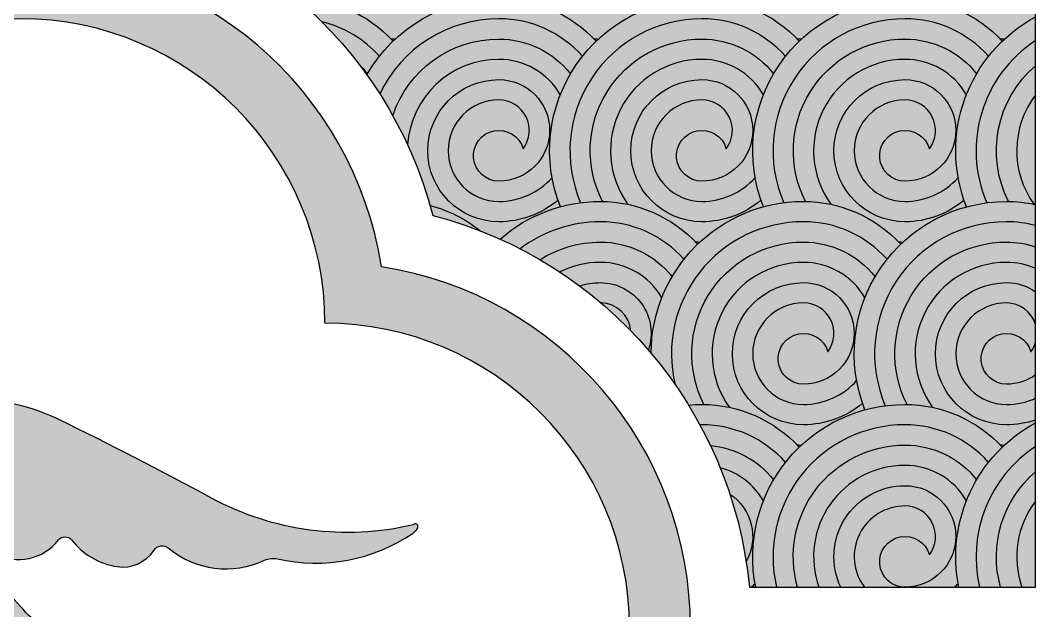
# Model space of a CAD drawing. Extents: x 46226 to 52544, y 29429 to 32275.
# Drawn here: x 46727 to 47227, y 31267 to 31558 of the extents above; entities that cross this region are included whole.
import ezdxf

# ---------------------------------------------------------------- set-up
doc = ezdxf.new("R2010")
doc.units = 0
doc.header["$LTSCALE"] = 1000
doc.header["$MEASUREMENT"] = 0

# ---------------------------------------------------------------- blocks, each defined once
blk = doc.blocks.new('dmgyxywl')
h = blk.add_hatch(color=42)
h.dxf.hatch_style = 1
edge = h.paths.add_edge_path()
edge.add_arc((500.000000020751, -290.0000000294167), 210.0000000000017, 35.64849285964051, 37.28611199447985)
edge.add_arc((635.6627537302338, -195.0000000000109), 45.00000000000598, 38.34726389134528, 45.71986724097951, ccw=False)
edge.add_arc((735.6627537302629, -205.0000000000146), 75.00000000002514, 149.6295375079852, 150.0967249232945)
edge = h.paths.add_edge_path()
edge.add_arc((500.0000000049113, -290.0000000054824), 210.0000000000017, 44.99506511750442, 49.63200249693401)
edge.add_arc((635.6627537302265, -195.0000000000073), 65.00000000000321, 42.53726890509529, 89.6887683022565, ccw=False)
edge.add_arc((735.6627537302193, -205.0000000000437), 75.00000000001478, 134.0065524864345, 141.6907281251619)
edge.add_arc((635.6627537302265, -195.0000000000073), 55.00000000000279, 41.56798078502358, 76.4968240853495)
h = blk.add_hatch(color=42)
h.dxf.hatch_style = 1
h.paths.add_polyline_path([(735.6627537302338, -170.0000000000036, 1), (735.6627537302265, -240.0000000000036, 0.1773689056997282), (764.7272715136933, -229.3548221653837, -0.03835781439934827), (761.8394341135936, -218.2331961664277, -0.2144235957345806), (735.6627537302411, -230.0000000000036, -1), (735.6627537302265, -180.0000000000036, -0.6180339887500126), (747.6627537302338, -204.0000000000073, 2.000000000000271), (735.6627537302265, -220.0000000000036, 1)])
edge = h.paths.add_edge_path()
edge.add_arc((500.0000000049404, -290.0000000110595), 210.0000000000017, 24.7228452874055, 29.13300855860568)
edge.add_arc((735.6627537302193, -204.9999999999927), 54.99999999998902, 89.99999999991661, 161.7367104724623, ccw=False)
edge.add_arc((735.6627537302338, -195.0000000000109), 45.00000000000598, 38.34726389134528, 89.99999999991661, ccw=False)
edge.add_arc((835.6627537302629, -205.0000000000146), 75.00000000002514, 149.6295375079852, 158.4161933700318)
edge.add_arc((735.6627537302338, -195.0000000000073), 35.00000000000311, 30.16957349167917, 89.99999999998808)
edge.add_arc((735.6627537302338, -205.0000000000036), 44.99999999999861, 89.99999999999073, 176.3967128065285)
edge = h.paths.add_edge_path()
edge.add_arc((499.9999999978681, -289.9999999971042), 210.0000000000017, 32.55491836429134, 35.64849284790681)
edge.add_arc((735.6627537302411, -205.0000000000109), 75.00000000000769, 90.00000000011107, 150.0967249242016, ccw=False)
edge.add_arc((735.6627537302265, -195.0000000000073), 65.00000000000321, 42.53726890509529, 90.00000000011539, ccw=False)
edge.add_arc((835.6627537302193, -205.0000000000437), 75.00000000001478, 134.0065524864345, 141.6907281251619)
edge.add_arc((735.6627537302265, -195.0000000000073), 55.00000000000279, 41.56798078502355, 90.00000000001515)
edge.add_arc((735.6627537302265, -205.0000000000036), 65.00000000000031, 90.00000000001283, 154.4810446940564)
h = blk.add_hatch(color=42)
h.dxf.hatch_style = 1
h.paths.add_polyline_path([(835.6627537300956, -130.0000000000036, 0.5296103715122856), (765.941394180234, -232.6393202250074, -0.03400186756233257), (775.9309005918622, -230.6340734308214, -0.5385948708638986), (835.662753730212, -140.0000000000036, -0.2145275598044311), (876.8120488795903, -158.5070485064498, -0.03354111080086578), (883.5572063761792, -151.055473540564, 0.2101075844913805)])
h.paths.add_polyline_path([(835.6627537302993, -150.0000000000036, 0.5602845657230627), (786.6769980177487, -230.0079134930675, -0.04876835376769231), (799.2459174151008, -231.4350909360401, -0.6126568142648919), (835.6627537302411, -160.0000000000036, -0.2671563228269033), (865.921716911238, -177.4103681900197, -0.03835781439933054), (870.9546715903416, -167.080821398984, 0.2292727617895306)], flags=17)
h.paths.add_polyline_path([(835.6627537302338, -170.0000000000036, 1), (835.6627537302265, -240.0000000000036, 0.1773689056997282), (864.7272715136933, -229.3548221653837, -0.03835781439934827), (861.8394341135936, -218.2331961664277, -0.2144235957345806), (835.6627537302411, -230.0000000000036, -1), (835.6627537302265, -180.0000000000036, -0.6180339887500126), (847.6627537302338, -204.0000000000073, 2.000000000000271), (835.6627537302265, -220.0000000000036, 1)])
h = blk.add_hatch(color=42)
h.dxf.hatch_style = 1
h.paths.add_polyline_path([(935.6627537300956, -130.0000000000036, 0.5296103715122856), (865.941394180234, -232.6393202250074, -0.03400186756233257), (875.9309005918622, -230.6340734308214, -0.5385948708638986), (935.662753730212, -140.0000000000036, -0.2145275598044311), (976.8120488795903, -158.5070485064498, -0.03354111080086578), (983.5572063761792, -151.055473540564, 0.2101075844913805)])
h.paths.add_polyline_path([(935.6627537302993, -150.0000000000036, 0.5602845657230627), (886.6769980177487, -230.0079134930675, -0.04876835376769231), (899.2459174151008, -231.4350909360401, -0.6126568142648919), (935.6627537302411, -160.0000000000036, -0.2671563228269033), (965.921716911238, -177.4103681900197, -0.03835781439933054), (970.9546715903416, -167.080821398984, 0.2292727617895306)], flags=17)
h.paths.add_polyline_path([(935.6627537302338, -170.0000000000036, 1), (935.6627537302265, -240.0000000000036, 0.1773689056997282), (964.7272715136933, -229.3548221653837, -0.03835781439934827), (961.8394341135936, -218.2331961664277, -0.2144235957345806), (935.6627537302411, -230.0000000000036, -1), (935.6627537302265, -180.0000000000036, -0.6180339887500126), (947.6627537302338, -204.0000000000073, 2.000000000000271), (935.6627537302265, -220.0000000000036, 1)])
h = blk.add_hatch(color=42)
h.dxf.hatch_style = 1
edge = h.paths.add_edge_path()
edge.add_line((1000, -150.6569415989798), (1000, -139.0214580611537))
edge.add_arc((1035.662753730241, -205.0000000000109), 75.00000000000769, 118.3921303085559, 201.6246339271363)
edge.add_arc((985.6627537302338, -305.0000000000109), 75.00000000000679, 97.45561070894001, 105.2452637187024, ccw=False)
edge.add_arc((1035.662753730227, -205.0000000000036), 65.00000000000031, 123.27497763865821, 203.2267108443493, ccw=False)
edge = h.paths.add_edge_path()
edge.add_line((1000, -177.5560936385446), (1000, -163.1291509952607))
edge.add_arc((1035.662753730219, -204.9999999999927), 54.99999999998902, 130.4221084661318, 207.0449473588073)
edge.add_arc((985.6627537302338, -295.0000000000109), 65.00000000000489, 77.9378990770116, 89.10593422333181, ccw=False)
edge.add_arc((1035.662753730234, -205.0000000000036), 44.99999999999861, 142.4202877184923, 215.9760102486712, ccw=False)
h = blk.add_hatch(color=42)
h.dxf.hatch_style = 1
edge = h.paths.add_edge_path()
edge.add_arc((649.9999999872889, -439.9999999849242), 210.0000000000057, 40.66413907008983, 44.18027367954081)
edge.add_arc((785.6627537302265, -295.0000000000036), 15.00000000000036, 5.174460155137466, 89.99999999999999)
edge.add_arc((785.6627534336221, -305.0000000000036), 24.99999999999769, 89.18656670844422, 89.99999932023269, ccw=False)
edge.add_arc((649.9999999998254, -439.9999999995634), 209.9999999999344, 49.63134516735062, 53.33873694986817)
edge.add_arc((785.6627537302338, -304.9999999999818), 34.9999999999781, 90.00000000001188, 107.0724696613957, ccw=False)
edge.add_arc((785.6627537302265, -295.0000000000036), 25, -19.048012445364577, 90, ccw=False)
edge = h.paths.add_edge_path()
edge.add_arc((649.9999999890861, -439.999999992644), 210.0000000000057, 56.58941255721523, 59.69248366109854)
edge.add_arc((785.6627537302193, -304.9999999999927), 54.99999999998902, 89.99999999991661, 122.66899555374721, ccw=False)
edge.add_arc((785.6627537302338, -295.0000000000109), 45.00000000000598, 38.34726389134528, 89.99999999991661, ccw=False)
edge.add_arc((885.6627537302629, -305.0000000000146), 75.00000000002514, 149.6295375079852, 158.4161933700318)
edge.add_arc((785.6627537302338, -295.0000000000073), 35.00000000000311, 30.16957349167917, 89.99999999998808)
edge.add_arc((785.6627537302338, -305.0000000000036), 44.99999999999861, 89.99999999999076, 116.4296004477994)
edge = h.paths.add_edge_path()
edge.add_arc((650.000000016109, -440.0000000081818), 210.0000000000057, 62.73094604321633, 65.73922371921971)
edge.add_arc((785.6627537302411, -305.0000000000109), 75.00000000000769, 90.00000000011107, 131.1736827482431, ccw=False)
edge.add_arc((785.6627537302265, -295.0000000000073), 65.00000000000321, 42.53726890509529, 90.00000000011539, ccw=False)
edge.add_arc((885.6627537302193, -305.0000000000437), 75.00000000001478, 134.0065524864345, 141.6907281251619)
edge.add_arc((785.6627537302265, -295.0000000000073), 55.00000000000279, 41.56798078502355, 90.00000000001515)
edge.add_arc((785.6627537302265, -305.0000000000036), 65.00000000000031, 90.00000000001283, 127.3641927148318)
h = blk.add_hatch(color=42)
h.dxf.hatch_style = 1
h.paths.add_polyline_path([(885.6627537302993, -250.0000000000036, 0.5602845657230627), (836.6769980177487, -330.0079134930675, -0.04876835376769231), (849.2459174151008, -331.4350909360401, -0.6126568142648919), (885.6627537302411, -260.0000000000036, -0.2671563228269033), (915.921716911238, -277.4103681900197, -0.03835781439933054), (920.9546715903416, -267.080821398984, 0.2292727617895306)], flags=17)
h.paths.add_polyline_path([(885.6627537302338, -270.0000000000036, 1), (885.6627537302265, -340.0000000000036, 0.1773689056997282), (914.7272715136933, -329.3548221653837, -0.03835781439934827), (911.8394341135936, -318.2331961664277, -0.2144235957345806), (885.6627537302411, -330.0000000000036, -1), (885.6627537302265, -280.0000000000036, -0.6180339887500126), (897.6627537302338, -304.0000000000073, 2.000000000000271), (885.6627537302265, -320.0000000000036, 1)])
edge = h.paths.add_edge_path()
edge.add_arc((649.999999998814, -439.9999999979591), 210.0000000000057, 34.79148135230658, 40.08745424656429)
edge.add_arc((885.6627537302411, -305.0000000000109), 75.00000000000769, 90.00000000011107, 179.8236922476601, ccw=False)
edge.add_arc((885.6627537302265, -295.0000000000073), 65.00000000000321, 42.53726890509529, 90.00000000011539, ccw=False)
edge.add_arc((985.6627537302193, -305.0000000000437), 75.00000000001478, 134.0065524864345, 141.6907281251619)
edge.add_arc((885.6627537302265, -295.0000000000073), 55.00000000000279, 41.56798078502355, 90.00000000001515)
edge.add_arc((885.6627537302265, -305.0000000000036), 65.00000000000031, 90.00000000001283, 193.5016696068475)
h = blk.add_hatch(color=42)
h.dxf.hatch_style = 1
edge = h.paths.add_edge_path()
edge.add_line((1000, -241.9015690495544), (1000, -231.6009198063621))
edge.add_arc((985.6627537302265, -295.0000000000073), 65.00000000000321, 77.25730859235617, 90.00000000011543)
edge.add_arc((985.6627537302411, -305.0000000000109), 75.00000000000769, 90.00000000011117, 201.6246339271363)
edge.add_arc((935.6627537302338, -405.0000000000109), 75.00000000000679, 97.45561070894001, 105.2452637187024, ccw=False)
edge.add_arc((985.6627537302265, -305.0000000000036), 65.00000000000031, 90.00000000001279, 203.2267108443493, ccw=False)
edge.add_arc((985.6627537302265, -295.0000000000073), 55.00000000000279, 74.88975112758868, 90.00000000001518, ccw=False)
edge = h.paths.add_edge_path()
edge.add_line((1000, -263.0712767339537), (1000, -252.3450662947471))
edge.add_arc((985.6627537302338, -295.0000000000109), 45.00000000000598, 71.4213892684588, 89.99999999991662)
edge.add_arc((985.6627537302193, -304.9999999999927), 54.99999999998902, 89.99999999991662, 207.0449473588073)
edge.add_arc((935.6627537302338, -395.0000000000109), 65.00000000000489, 77.9378990770116, 89.10593422333181, ccw=False)
edge.add_arc((985.6627537302338, -305.0000000000036), 44.99999999999861, 89.99999999999068, 215.9760102486712, ccw=False)
edge.add_arc((985.6627537302338, -295.0000000000073), 35.00000000000311, 65.81805369536829, 89.99999999998812, ccw=False)
edge = h.paths.add_edge_path()
edge.add_line((1000, -315.4803166332931), (1000, -299.4094636181762))
edge.add_arc((985.6627537302265, -295.0000000000036), 15.00000000000236, 323.1301023541615, 342.90456086186595, ccw=False)
edge.add_arc((985.6627537302265, -307.5), 12.50000000000193, 16.2602047082706, 270.0000000000001)
edge.add_arc((985.6627537302265, -295.0000000000036), 25, 270.0000000000084, 304.993943977042)
edge = h.paths.add_edge_path()
edge.add_line((1000, -337.6549337052638), (1000, -326.9287232660499))
edge.add_arc((985.6627537302338, -295), 35.00000000000316, 270, 294.18194630463404, ccw=False)
edge.add_arc((985.6627537302265, -305.0000000000036), 25.00000000000182, 89.99999999999159, 270.00000000000836, ccw=False)
edge.add_arc((985.6627537302265, -295.0000000000036), 15.00000000000276, 17.095439138107395, 90, ccw=False)
edge.add_line((1000, -290.5905363818383), (999.9999999999927, -274.5196833667069))
edge.add_arc((985.6627537302265, -294.9999999999927), 24.99999999999071, 55.00605602297528, 89.99999999998334)
edge.add_arc((985.6627537302265, -305.0000000000036), 34.99999999999818, 89.99999999999405, 270.000000000006)
edge.add_arc((985.6627537302411, -295.0000000000036), 44.99999999999771, 269.9999999999815, 288.5786107315339)
h = blk.add_hatch(color=42)
h.dxf.hatch_style = 1
edge = h.paths.add_edge_path()
edge.add_arc((499.9999999970387, -289.9999999886786), 210.0000000000017, 14.66358437982724, 16.01975366831816)
edge.add_arc((685.6627537302265, -295.0000000000073), 65.00000000000321, 51.07876337176128, 75.5841721925255, ccw=False)
edge.add_arc((649.9999999922584, -439.9999999968823), 210.0000000000057, 68.63663293123159, 75.33641561521308)
h = blk.add_hatch(color=42)
h.dxf.hatch_style = 1
edge = h.paths.add_edge_path()
edge.add_line((860.1576511580715, -420), (862.1780614467425, -420))
edge.add_arc((935.6627537302193, -405.0000000000437), 74.99999999997992, 190.1626203549432, 191.5369590327856, ccw=False)
edge.add_arc((835.6627537302411, -395.0000000000073), 34.99999999999623, 314.4153085971997, 318.40924023331496, ccw=False)
edge = h.paths.add_edge_path()
edge.add_arc((650.0000000003492, -440.0000000007858), 210.0000000000057, 8.962360191188226, 18.28629412738224)
edge.add_arc((835.6627537302265, -395.0000000000036), 25, -29.432714917391024, 56.68136924322641, ccw=False)
edge = h.paths.add_edge_path()
edge.add_arc((649.9999999909851, -439.999999977168), 210.0000000000057, 22.04732050643343, 25.31860554982611)
edge.add_arc((835.6627537302338, -395.0000000000109), 45.00000000000598, 38.34726389134528, 84.68880805646768, ccw=False)
edge.add_arc((935.6627537302629, -405.0000000000146), 75.00000000002514, 149.6295375079852, 158.4161933700318)
edge.add_arc((835.6627537302338, -395.0000000000073), 35.00000000000311, 30.16957349167917, 75.13189482841497)
edge = h.paths.add_edge_path()
edge.add_arc((649.9999999971915, -439.9999999944048), 210.0000000000057, 28.43451874316896, 31.49502238982581)
edge.add_arc((835.6627537302411, -405.0000000000109), 75.00000000000769, 90.00000000011107, 95.04762905863191, ccw=False)
edge.add_arc((835.6627537302265, -395.0000000000073), 65.00000000000321, 42.53726890509529, 90.00000000011539, ccw=False)
edge.add_arc((935.6627537302193, -405.0000000000437), 75.00000000001478, 134.0065524864345, 141.6907281251619)
edge.add_arc((835.6627537302265, -395.0000000000073), 55.00000000000279, 41.56798078502355, 90.00000000001515)
edge.add_arc((835.6627537302265, -405.0000000000036), 65.00000000000031, 90.00000000001283, 90.87865365410072)
h = blk.add_hatch(color=42)
h.dxf.hatch_style = 1
edge = h.paths.add_edge_path()
edge.add_line((960.1576511580715, -420), (962.1780614467352, -420))
edge.add_arc((1035.662753730219, -405.0000000000437), 74.99999999997992, 190.1626203549431, 191.5369590327845, ccw=False)
edge.add_arc((935.6627537302411, -395.0000000000073), 34.99999999999623, 314.4153085971997, 318.40924023331496, ccw=False)
edge = h.paths.add_edge_path()
edge.add_line((904.0399771285374, -420), (915.6627537302265, -420))
edge.add_arc((935.6627537302338, -405.0000000000036), 25, 90, 216.8698976458107, ccw=False)
edge.add_arc((935.6627537302265, -395.0000000000036), 15.00000000000236, -36.86989764583848, 90, ccw=False)
edge.add_arc((935.6627537302265, -407.5), 12.50000000000193, 16.2602047082706, 270.0000000000001)
edge.add_arc((935.6627537302265, -395.0000000000036), 25, 270.0000000000084, 449.9999999999916)
edge.add_arc((935.6627537302265, -405.0000000000036), 35, 89.99999999999405, 205.3769335251492)
edge = h.paths.add_edge_path()
edge.add_line((882.7477275089404, -420), (893.2363468590484, -420))
edge.add_arc((935.6627537302338, -405.0000000000036), 44.99999999999861, 89.99999999999068, 199.4712206344895, ccw=False)
edge.add_arc((935.6627537302338, -395.0000000000073), 35.00000000000311, 30.169573491679216, 89.99999999998812, ccw=False)
edge.add_arc((1035.662753730263, -405.0000000000146), 75.00000000002514, 149.6295375079852, 158.4161933700318, ccw=False)
edge.add_arc((935.6627537302338, -395.0000000000109), 45.00000000000598, 38.34726389134529, 89.99999999991662)
edge.add_arc((935.6627537302193, -404.9999999999927), 54.99999999998902, 89.99999999991662, 195.8266201318834)
edge = h.paths.add_edge_path()
edge.add_line((862.1780614467352, -420), (872.4172005268556, -420))
edge.add_arc((935.6627537302265, -405.0000000000036), 65.00000000000031, 90.00000000001279, 193.3423637970845, ccw=False)
edge.add_arc((935.6627537302265, -395.0000000000073), 55.00000000000279, 41.56798078502362, 90.00000000001518, ccw=False)
edge.add_arc((1035.662753730219, -405.0000000000437), 75.00000000001478, 134.0065524864345, 141.6907281251619, ccw=False)
edge.add_arc((935.6627537302265, -395.0000000000073), 65.00000000000321, 42.53726890509537, 90.00000000011543)
edge.add_arc((935.6627537302411, -405.0000000000109), 75.00000000000769, 90.00000000011117, 191.5369590328057)
h = blk.add_hatch(color=42)
h.dxf.hatch_style = 1
edge = h.paths.add_edge_path()
edge.add_line((982.7477275089404, -420), (993.2363468590338, -420))
edge.add_arc((1035.662753730234, -405.0000000000036), 44.99999999999745, 142.4202877184925, 199.4712206344835, ccw=False)
edge.add_line((1000, -377.5560936385446), (1000, -363.1291509952644))
edge.add_arc((1035.662753730219, -404.9999999999927), 54.99999999999083, 130.4221084661342, 195.8266201318834)
edge = h.paths.add_edge_path()
edge.add_line((962.1780614467352, -420), (972.4172005268701, -420))
edge.add_arc((1035.662753730227, -405.0000000000036), 64.99999999999834, 123.2749776386583, 193.3423637970874, ccw=False)
edge.add_line((1000, -350.6569415989798), (1000, -339.0214580611537))
edge.add_arc((1035.662753730241, -405.0000000000109), 75.00000000000874, 118.3921303085559, 191.5369590328057)
at = {"color": 42}
for points in [[(636.0158331557177, -130.0009589692381, -0.2086900342412115), (683.557206376172, -151.0554735405567)], [(670.6476347150892, -167.6097031377649, -0.2684015869767544), (735.6627537302338, -130.0000000000036, -0.2101075844907978), (783.557206376172, -151.0554735405567)], [(765.941394180234, -232.6393202250074, -0.5296103715128742), (835.6627537302338, -130.0000000000036, -0.2101075844907978), (883.557206376172, -151.0554735405567, -0.2101075844907978)], [(865.941394180234, -232.6393202250074, -0.5296103715128742), (935.6627537302338, -130.0000000000036, -0.2101075844907978), (983.557206376172, -151.0554735405567, -0.2101075844907978)], [(776.8120488795903, -158.5070485064498, 0.2145275598043499), (735.6627537302338, -140.0000000000036, 0.2890182925968576), (677.0039712166035, -176.9973709445148, 0.2890182925968576)], [(876.8120488795903, -158.5070485064498, 0.2145275598043432), (835.6627537302338, -140.0000000000036, 0.5385948708639797), (775.9309005918622, -230.6340734308214)], [(976.8120488795903, -158.5070485064498, 0.2145275598043432), (935.6627537302338, -140.0000000000036, 0.5385948708639797), (875.9309005918622, -230.6340734308214)], [(965.941394180234, -232.6393202250074, -0.3800266627641523), (1000, -139.0214580611573, -0.3800266627641523)], [(676.8120488795903, -158.5070485064498, 0.1535969013506556), (648.5052131533666, -141.5203661571577, 0.1535969013506556)], [(682.4569485359389, -149.8856637809513, 0.01238804775090993), (684.6840423793474, -149.9893556754505, 0.01238804775090993)], [(683.4332982347842, -187.7638757648419, -0.323650068433449), (735.6627537302338, -150.0000000000036, -0.2292727617898945), (770.9546715903343, -167.0808213989803)], [(786.6769980177487, -230.0079134930675, -0.5602845657226486), (835.6627537302338, -150.0000000000036, -0.2292727617898945), (870.9546715903343, -167.0808213989803, -0.2292727617898945)], [(782.4569485359389, -149.8856637809513, 0.01238804775090993), (784.6840423793474, -149.9893556754505, 0.01238804775090993)], [(886.6769980177487, -230.0079134930675, -0.5602845657226486), (935.6627537302338, -150.0000000000036, -0.2292727617898945), (970.9546715903343, -167.0808213989803, -0.2292727617898945)], [(882.4569485359389, -149.8856637809513, 0.01238804775090993), (884.6840423793474, -149.9893556754505, 0.01238804775090993)], [(982.4569485359389, -149.8856637809513, 0.01238804775090993), (984.6840423793474, -149.9893556754505, 0.01238804775090993)], [(1000, -150.6569415989798, 0.363731749349552), (975.9309005918622, -230.6340734308214)], [(765.921716911238, -177.410368190016, 0.2671563228269722), (735.6627537302338, -160.0000000000036, 0.3959114174773162), (690.7517131338682, -202.1718499771378, 0.3959114174773162)], [(865.921716911238, -177.410368190016, 0.2671563228269426), (835.6627537302338, -160.0000000000036, 0.6126568142647957), (799.2459174150936, -231.4350909360364)], [(965.921716911238, -177.410368190016, 0.2671563228269426), (935.6627537302338, -160.0000000000036, 0.6126568142647957), (899.2459174150936, -231.4350909360364)], [(667.0802722395383, -162.7829310657035, -0.03218015197141536), (670.9546715903343, -167.0808213989803)], [(986.6769980177487, -230.0079134930675, -0.3473703237370984), (1000, -163.1291509952644, -0.3473703237370984)], [(764.7272715136933, -229.3548221653837, -0.1773689056996906), (735.6627537302338, -240.0000000000036, -1), (735.6627537302338, -170.0000000000036, -1), (735.6627537302338, -220.0000000000036, -2.000000000000667), (747.6627537302338, -204.0000000000073, 0.6180339887498865), (735.6627537302338, -180.0000000000036, 1), (735.6627537302338, -230.0000000000036, 0.2144235957345824), (761.8394341135863, -218.2331961664277)], [(864.7272715136933, -229.3548221653837, -0.1773689056996906), (835.6627537302338, -240.0000000000036, -1), (835.6627537302338, -170.0000000000036, -1), (835.6627537302338, -220.0000000000036, -2.000000000000667), (847.6627537302338, -204.0000000000073, 0.6180339887498865), (835.6627537302338, -180.0000000000036, 1), (835.6627537302338, -230.0000000000036, 0.2144235957345824), (861.8394341135863, -218.2331961664277)], [(964.7272715136933, -229.3548221653837, -0.1773689056996906), (935.6627537302338, -240.0000000000036, -1), (935.6627537302338, -170.0000000000036, -1), (935.6627537302338, -220.0000000000036, -2.000000000000667), (947.6627537302338, -204.0000000000073, 0.6180339887498865), (935.6627537302338, -180.0000000000036, 1), (935.6627537302338, -230.0000000000036, 0.2144235957345824), (961.8394341135863, -218.2331961664277)], [(1000, -177.5560936385409, 0.3324411620651938), (999.2459174150936, -231.4350909360364)], [(736.2869695257032, -248.546196459527, -0.1816121794562916), (785.6627537302338, -230.0000000000036, -0.2101075844907978), (833.557206376172, -251.0554735405567)], [(810.6631088120848, -304.7692140564395, -0.4133125727012575), (885.6627537302338, -230.0000000000036, -0.2101075844907978), (933.557206376172, -251.0554735405567)], [(915.941394180234, -332.6393202250074, -0.5296103715129522), (985.6627537302338, -230.0000000000036, -0.05565784578429536), (1000, -231.6009198063621, -0.05565784578429536)], [(701.8449877333842, -232.0465624237513, -0.1073343791435377), (726.4990992646635, -244.4293278332989)], [(826.8120488795903, -258.5070485064498, 0.2145275598043499), (785.6627537302338, -240.0000000000036, 0.1644920041652512), (746.215602626522, -253.3383868834753, 0.1644920041652512)], [(926.8120488795903, -258.5070485064498, 0.2145275598043499), (885.6627537302338, -240.0000000000036, 0.4850438119198154), (822.459151103023, -320.1757904223596, 0.4850438119198154)], [(1000, -241.9015690495544, 0.06602659611145333), (985.6627537302338, -240.0000000000036, 0.5385948708639797), (925.9309005918622, -330.6340734308214)], [(755.9745856072186, -258.7008350669239, -0.1435187647717683), (785.6627537302338, -250.0000000000036, -0.2292727617898945), (820.9546715903343, -267.0808213989803)], [(836.6769980177487, -330.0079134930675, -0.5602845657226486), (885.6627537302338, -250.0000000000036, -0.2292727617898945), (920.9546715903343, -267.0808213989803, -0.2292727617898945)], [(832.4569485359389, -249.8856637809513, 0.01238804775090993), (834.6840423793474, -249.9893556754505, 0.01238804775090993)], [(936.6769980177487, -330.0079134930675, -0.5602845657225167), (985.6627537302338, -250.0000000000036, -0.08124252033361139), (1000, -252.3450662947434, -0.08124252033361139)], [(932.4569485359389, -249.8856637809513, 0.01238804775090993), (934.6840423793474, -249.9893556754505, 0.01238804775090993)], [(815.921716911238, -277.410368190016, 0.2671563228269722), (785.6627537302338, -260.0000000000036, 0.1158348350199702), (765.6333497076776, -264.7033131076387, 0.1158348350199702)], [(915.921716911238, -277.410368190016, 0.2671563228269426), (885.6627537302338, -260.0000000000036, 0.6126568142647957), (849.2459174150936, -331.4350909360364)], [(1000, -263.0712767339537, 0.1059069629637449), (985.6627537302338, -260.0000000000036, 0.6126568142647957), (949.2459174150936, -331.4350909360364)], [(775.3874174179946, -271.5423033717198, -0.07463079900279795), (785.6627537302338, -270.0000000000036, -0.5152989359985606), (809.2938893701794, -303.1590090309255, -0.5152989359985606)], [(914.7272715136933, -329.3548221653837, -0.1773689056996906), (885.6627537302338, -340.0000000000036, -1), (885.6627537302338, -270.0000000000036, -1), (885.6627537302338, -320.0000000000036, -2.000000000000667), (897.6627537302338, -304.0000000000073, 0.6180339887498865), (885.6627537302338, -280.0000000000036, 1), (885.6627537302338, -330.0000000000036, 0.2144235957345824), (911.8394341135863, -318.2331961664277)], [(1000, -337.6549337052638, -0.08124252033360953), (985.6627537302338, -340.0000000000036, -1), (985.6627537302338, -270.0000000000036, -0.153887670797803), (1000, -274.5196833667069)], [(800.6016242235855, -293.6471702313538, 0.3811729368470104), (786.0197016383099, -280.0042476617236)], [(1000, -290.5905363818129, 0.3292888978193784), (985.6627537302338, -280.0000000000036, 1), (985.6627537302338, -330.0000000000036, 0.1059069629637611), (1000, -326.9287232660499, 0.1059069629637611)], [(1000, -315.4803166333004, -0.1538876707978201), (985.6627537302338, -320.0000000000036, -2.000000000000667), (997.6627537302338, -304.0000000000073, 0.08649710552403335), (1000, -299.4094636181944, 0.08649710552403335)], [(829.0639662439862, -330.29085729504, -0.02202799848924994), (835.6627537302338, -330.0000000000036, -0.2101075844907978), (883.557206376172, -351.0554735405567)], [(862.1780614467352, -420, -0.4744978678080585), (935.6627537302338, -330.0000000000036, -0.2101075844907978), (983.557206376172, -351.0554735405567)], [(876.8120488795903, -358.5070485064498, 0.2145275598043499), (835.6627537302338, -340.0000000000036, 0.003833868593944131), (834.6659918495279, -340.0076430204863, 0.003833868593944131)], [(976.8120488795903, -358.5070485064498, 0.2145275598043499), (935.6627537302338, -340.0000000000036, 0.4841854633560864), (872.4172005268556, -420, 0.4841854633560864)], [(962.1780614467352, -420, -0.3304513414558881), (1000, -339.0214580611573)], [(882.7477275089404, -420, -0.4976373950375902), (935.6627537302338, -350.0000000000036, -0.2292727617898945), (970.9546715903343, -367.0808213989803)], [(882.4569485359389, -349.8856637809513, 0.01238804775090993), (884.6840423793474, -349.9893556754505, 0.01238804775090993)], [(982.4569485359389, -349.8856637809513, 0.01238804775090993), (984.6840423793474, -349.9893556754505, 0.01238804775090993)], [(839.8281826357706, -350.1932013860314, -0.2050047252346894), (870.9546715903343, -367.0808213989803)], [(1000, -350.6569415989761, 0.3156220767029981), (972.4172005268629, -420, 0.3156220767029981)], [(965.921716911238, -377.410368190016, 0.2671563228269722), (935.6627537302338, -360.0000000000036, 0.5176380902049832), (893.2363468590338, -420, 0.5176380902049832)], [(865.921716911238, -377.410368190016, 0.1987414639425864), (844.6435717655113, -361.1718326328955, 0.1987414639425864)], [(982.7477275089404, -420, -0.2933893723094504), (1000, -363.1291509952644)], [(904.0399771285447, -420, -0.5507604245861477), (935.6627537302338, -370.0000000000036, -1), (935.6627537302338, -420.0000000000036, -2.000000000000667), (947.6627537302338, -404.0000000000073, 0.6180339887498865), (935.6627537302338, -380.0000000000036, 0.6180339887497944), (915.6627537302338, -420, 0.6180339887497944)], [(849.3951179008072, -374.1092801874474, -0.3944856137389401), (857.4360880136228, -407.2850280497951, -0.3944856137389401)], [(1000, -377.5560936385409, 0.2542042307774117), (993.2363468590411, -420, 0.2542042307774117)], [(860.157651158057, -420, 0.01742857864061866), (861.8394341135863, -418.2331961664277)], [(960.157651158057, -420, 0.01742857864061866), (961.8394341135863, -418.2331961664277)]]:
    blk.add_lwpolyline(points, format="xyb", dxfattribs=at)

msp = doc.modelspace()

# ---------------------------------------------------------------- hatches: boundary and pattern name
h = msp.add_hatch(color=51)
h.dxf.hatch_style = 1
edge = h.paths.add_edge_path()
edge.add_line((46707.18642155037, 31617.92162212654), (46707.18642155037, 31698.87617252367))
edge.add_line((46707.18642155037, 31698.87617252367), (46227.18642155037, 31698.87617252367))
edge.add_line((46227.18642155037, 31698.87617252367), (46227.18642155037, 31278.87617252367))
edge.add_line((46227.18642155037, 31278.87617252367), (46368.14097194671, 31278.87617252367))
edge.add_arc((46577.18642155038, 31258.87617252365), 210.0000000000021, 104.663584382567, 174.5349762000892, ccw=False)
edge.add_arc((46727.18642155058, 31408.87617252289), 210.0000000000016, 95.46502379996372, 165.3364156170637, ccw=False)
edge = h.paths.add_edge_path()
edge.add_arc((46577.18642155037, 31258.87617252365), 209.9999999999978, 185.4650237998999, 255.3364156175108, ccw=False)
edge.add_line((46368.1409719467, 31238.87617252367), (46227.18642155037, 31238.87617252367))
edge.add_line((46227.18642155037, 31238.87617252367), (46227.18642155037, 30818.87617252367))
edge.add_line((46227.18642155037, 30818.87617252367), (46707.18642155037, 30818.87617252367))
edge.add_line((46707.18642155037, 30818.87617252367), (46707.18642155037, 30899.83072292248))
edge.add_arc((46727.18642155038, 31108.87617252615), 210.0000000000011, 194.6635843834462, 264.53497620009216, ccw=False)
edge = h.paths.add_edge_path()
edge.add_line((47227.18642155037, 31238.87617252367), (47086.23187115428, 31238.87617252367))
edge.add_arc((46877.1864215506, 31258.87617252367), 210.0000000000076, 284.66358438242514, 354.5349762000943, ccw=False)
edge.add_arc((46727.18642155038, 31108.87617252615), 209.9999999999987, 275.4650237999039, 345.33641561654133, ccw=False)
edge.add_line((46747.18642155037, 30899.83072292248), (46747.18642155037, 30818.87617252367))
edge.add_line((46747.18642155037, 30818.87617252367), (47227.18642155037, 30818.87617252367))
edge.add_line((47227.18642155037, 30818.87617252367), (47227.18642155037, 31238.87617252367))
edge = h.paths.add_edge_path()
edge.add_line((47227.18642155037, 31698.87617252367), (46747.18642155037, 31698.87617252367))
edge.add_line((46747.18642155037, 31698.87617252367), (46747.18642155037, 31617.92162212658))
edge.add_arc((46727.18642155058, 31408.87617252289), 210.000000000002, 14.663584382930026, 84.53497620015202, ccw=False)
edge.add_arc((46877.1864215506, 31258.87617252368), 210.0000000000048, 5.46502379990369, 75.3364156173779, ccw=False)
edge.add_line((47086.23187115428, 31278.87617252367), (47227.18642155037, 31278.87617252367))
edge.add_line((47227.18642155037, 31278.87617252367), (47227.18642155037, 31698.87617252367))
h = msp.add_hatch(color=254)
h.dxf.hatch_style = 1
h.paths.add_polyline_path([(46549.35160254428, 31436.71099152965, 0.8556546004009121), (46549.35160254441, 31081.04135351764, 0.8556546003993958), (46905.02124055634, 31081.04135351756, 0.8556546004036865), (46905.02124055639, 31436.71099152977, 0.8556546004022098)])
h.paths.add_polyline_path([(46877.18642155038, 31408.87617252367, -1), (46877.18642155038, 31108.87617252367, -1), (46577.18642155038, 31108.87617252365, -1), (46577.18642155038, 31408.87617252365, -1)], flags=16)
h.paths.add_polyline_path([(46704.70270969595, 31371.03693620478, -0.1147956491272128), (46745.83981079119, 31361.60812090552, -0.01069878100157752), (46821.32071562599, 31322.76173029744, 0.1842859076422971), (46920.57807275815, 31309.56145084543, -0.9090717875825481), (46922.8856675816, 31308.13954147078, -0.1307130833091324), (46920.46503687525, 31305.36287941524, -0.2066723160404875), (46853.82834962484, 31292.80721127314, 0.1662269813830174), (46847.51284557065, 31292.12201160391, -0.289938932934573), (46800.03352928149, 31298.1791271064, 0.4474642338786561), (46793.05466910713, 31297.12297771797, -0.2939178679181103), (46774.85111579924, 31288.99492638496, -0.1911743063039638), (46752.43357062594, 31302.11705000764, 0.487607083413312), (46746.03598730784, 31302.11705000764, -0.3622889812143235), (46714.69497560566, 31295.36458774608, 0.3179479443245795), (46707.68604328722, 31294.42880917903, 0.0400841642402771), (46728.52869258367, 31267.97627548667, 0.1080930211900639), (46755.72487835187, 31249.04978410291, -0.02294371739465794), (46805.48207111019, 31225.71527296149, -0.02210870337401234), (46893.47687958635, 31174.32243179665, 0.02436639814055726), (46897.33301293676, 31172.09355767476, -1), (46896.59626415874, 31170.66211122834, 0.01674269667692697), (46837.80184265591, 31198.47320272952, 0.04455159858381966), (46779.33823349116, 31217.80247935856, -0.01449107154613001), (46767.55402158214, 31220.92778302737, 0.7764484635887033), (46761.52208015748, 31210.83274544063, -0.05541379522992706), (46808.56110487778, 31151.59597145823, 0.01896871283246981), (46829.43718732278, 31120.97267400926, 0.04004196600580057), (46841.99637607515, 31106.54630077879, -0.02803013027092206), (46848.70971690645, 31099.1985683999, -0.898084470048896), (46847.01736277261, 31097.485259392, -0.06118046393122457), (46820.62304188252, 31124.34669756709, -0.01135297042142729), (46794.67325804041, 31159.80969211454, 0.07844495671542412), (46759.11542415345, 31196.8057492726, 0.08082624056744107), (46664.24930764196, 31247.08341751876), (46656.45443099229, 31235.67855329773), (46673.80835778144, 31212.30422838393), (46664.95812576829, 31202.45736847526, -0.0211572615274939), (46675.24969795943, 31190.67086523429, -0.2707015427016677), (46685.21613720415, 31123.24507992118, 0.002626038664191349), (46682.22431265459, 31115.68278694042, -0.9814691999754309), (46678.8806440189, 31116.91383807576, 0.02178634507408432), (46680.40317898601, 31122.00659275067, 0.2058229804284108), (46674.11208643701, 31161.22943264558, 0.07509449236605069), (46633.19822678811, 31208.35840469518, -0.04862885247117039), (46590.03797797377, 31253.07856606045, -0.1157555504988295), (46575.74504166563, 31283.43997564119, -0.2133750996242396), (46582.32181958367, 31314.15351247679, -0.48794081221161), (46595.71064572373, 31314.57535256257, 0.03857120863583733), (46607.58914264935, 31302.36174204413, 0.1424492398722037), (46717.49752254228, 31250.72529326469, -0.1218751580688588), (46704.50830212905, 31268.270231257, 0.07026781988593833), (46689.39545765633, 31293.76816391802, 0.1233044205936708), (46613.33893660422, 31351.59627396366, 0.2195928836832202), (46600.2483553758, 31351.23469674729, 0.3678330666056923), (46595.48475085293, 31340.150898842, -0.7449123296223203), (46590.12235687226, 31336.56549048911, -0.2239209489824649), (46586.67378952207, 31343.90780075895, 0.1430671053463995), (46582.48845464108, 31358.31434456196), (46568.47377411349, 31370.93430342593), (46581.87374463635, 31368.32146652306), (46574.84694592639, 31380.07946496204), (46587.65007283604, 31372.54614153548, -0.04621740284403954), (46609.61565137275, 31374.43675351002, -0.2124678671768912), (46645.7917331638, 31358.05454807874, -0.1072222104477078)], flags=0)
h = msp.add_hatch(color=254)
h.dxf.hatch_style = 1
edge = h.paths.add_edge_path()
edge.add_arc((46888.24857487907, 31446.23996972889), 140.4500407877844, 241.54135560007228, 283.30796590806443, ccw=False)
edge.add_arc((45875.95480353233, 29578.6133331042), 1983.877601864697, 61.5413556000703, 63.99324204138589)
edge.add_arc((46705.00794439742, 31277.91544388638), 93.1219925679726, 63.99324204138386, 90.18780409425278)
edge.add_arc((46705.16904154018, 31228.76766917064), 142.2700313060413, 90.18780409425793, 114.6677982426238)
edge.add_arc((46609.2977676678, 31325.60068167958), 48.83710640361192, 41.64650458062665, 89.62705564221572)
edge.add_arc((46608.83774933249, 31254.9286462257), 119.5106390170554, 89.6270556422292, 100.211771933896)
edge.add_line((46587.65007283604, 31372.54614153548), (46574.84694592639, 31380.07946496204))
edge.add_line((46574.84694592639, 31380.07946496204), (46581.87374463635, 31368.32146652306))
edge.add_line((46581.87374463635, 31368.32146652306), (46568.47377411349, 31370.93430342593))
edge.add_line((46568.47377411349, 31370.93430342593), (46582.48845464108, 31358.31434456196))
edge.add_arc((46559.92194589028, 31343.94718160781), 26.75187261765285, -0.08434389922649643, 32.4832215913828, ccw=False)
edge.add_arc((46596.18448456511, 31343.8938002568), 9.510705347964471, 179.9156561006986, 230.4017517803532)
edge.add_arc((46592.26795881717, 31339.15923916732), 3.36617585870343, 230.4017517803951, 377.1332729443531)
edge.add_arc((46604.38047750523, 31342.89323757575), 9.308833138639951, 116.3525092737751, 197.1332729443703, ccw=False)
edge.add_arc((46607.18544100535, 31337.23089561654), 15.62784704113925, 66.81183950783628, 116.35250927373971, ccw=False)
edge.add_arc((46535.90318469888, 31170.82197164386), 196.661241866203, 38.69447336263261, 66.8118395078439, ccw=False)
edge.add_arc((46606.68283865951, 31227.51595875652), 105.9751481719867, 22.616702238664175, 38.69447336263238, ccw=False)
edge.add_arc((46746.45790902978, 31285.74651657461), 45.44436233052969, 202.6167022386534, 230.4113554069803)
edge.add_arc((46751.32698117738, 31465.51985524616), 217.4422592973952, 228.6208302094943, 261.0496196105278, ccw=False)
edge.add_arc((46680.69486254255, 31385.34470216235), 110.5921242724089, 219.7853402421142, 228.6208302094811, ccw=False)
edge.add_arc((46589.18090722048, 31309.13780940185), 8.497314902103554, 39.78534024211316, 143.8238878480898)
edge.add_arc((46613.38043540889, 31291.44192120597), 38.47666819037236, 143.8238878480995, 192.0033437955028)
edge.add_arc((46647.58513871045, 31298.71444174197), 73.4459587592991, 192.0033437955036, 218.4150139882881)
edge.add_arc((46840.97992366921, 31452.07979028136), 320.2707407036018, 218.4150139882883, 229.5511534349197)
edge.add_arc((46497.64104131178, 31049.35409600788), 208.9452577001713, 32.37300535031528, 49.55115343492662, ccw=False)
edge.add_arc((46631.63440012043, 31134.30033811403), 50.29443276446268, -14.148476635848283, 32.3730053503042, ccw=False)
edge.add_arc((46621.22989461861, 31136.92312966728), 61.02442671922578, 340.8592506214736, 345.8515233641823, ccw=False)
edge.add_arc((46680.56399219614, 31116.32958540118), 1.781856412164081, 160.8592506214824, 338.7159810100246)
edge.add_arc((47403.64877488829, 30834.6429254139), 774.2329484567463, 158.1141386643068, 158.7159810100425, ccw=False)
edge.add_arc((46622.52649611181, 31148.42818622167), 67.55871478372329, 338.1141386642887, 398.7022698373355)
edge.add_arc((46530.89370220881, 31075.01051498346), 184.9755933340822, 38.70226983733102, 43.55043369590878)
edge.add_line((46664.95812576829, 31202.45736847526), (46673.80835778144, 31212.30422838393))
edge.add_line((46673.80835778144, 31212.30422838393), (46656.45443099229, 31235.67855329773))
edge.add_line((46656.45443099229, 31235.67855329773), (46664.24930764196, 31247.08341751876))
edge.add_arc((46557.18671614453, 30930.43539410227), 334.2579381730796, 52.83514350299379, 71.31897233313993, ccw=False)
edge.add_arc((46659.71536827114, 31065.68408534281), 164.5395449766451, 34.893625240554684, 52.83514350299828, ccw=False)
edge.add_arc((47588.46635013445, 31713.43613494273), 967.785984221104, 214.8936252405538, 217.4954226228997)
edge.add_arc((46943.1724888736, 31218.36664148381), 154.4607290281953, 217.4954226228973, 231.4994968705472)
edge.add_arc((46847.77127963281, 31098.43304570085), 1.211069576579254, 231.4994968708562, 399.2055703321743)
edge.add_arc((46779.87030273186, 31043.04336695951), 88.83845784744172, 39.20557033233348, 45.6279213510322)
edge.add_arc((46925.64270199733, 31192.04642678726), 119.611786157312, 216.4558786605405, 225.627921351008, ccw=False)
edge.add_arc((47222.45665910337, 31411.32368838477), 488.6389431344799, 212.1090912003561, 216.4558786605535, ccw=False)
edge.add_arc((46518.61481176402, 30969.64888849754), 342.3062866619849, 32.10909120034776, 44.79602231866143)
edge.add_arc((46765.82887057262, 31215.1089794547), 6.06915323772736, 73.48603438963522, 224.7960223186562, ccw=False)
edge.add_arc((46827.35255144631, 31422.6236909767), 210.3737233055026, 253.4860343896753, 256.8069109119926)
edge.add_arc((46700.31965186173, 30880.72216000871), 346.2182518812743, 66.60318400338531, 76.80691091198372, ccw=False)
edge.add_arc((46452.04347705167, 30306.90228579152), 971.4464558395996, 62.7664002979883, 66.60318400338531, ccw=False)
edge.add_arc((46896.96461040324, 31171.37784893735), 0.8049592682216828, 242.766400298083, 422.763395393193)
edge.add_arc((46918.25968641302, 31212.74855238651), 45.72476635035146, 237.18013308422832, 242.76339539334322, ccw=False)
edge.add_arc((46268.62541366793, 30205.4806880806), 1152.863252440267, 57.18013308425811, 62.24624933679508)
edge.add_arc((46526.47914166213, 30695.5021630745), 599.139863918797, 62.24624933678744, 67.50363963690553)
edge.add_arc((46785.38895016759, 31320.67805785278), 77.52784504340873, 222.8263569850809, 247.50363963691882, ccw=False)
edge.add_arc((46882.82348365747, 31410.98671625712), 210.3779188077168, 213.6446586693939, 222.8263569850629, ccw=False)
edge.add_arc((46711.85192265017, 31289.94274830519), 6.122033406513514, 62.32880658226071, 132.8806278079459, ccw=False)
edge.add_arc((46726.31748415979, 31317.52927347908), 25.02710528074591, 242.3288065823193, 321.988381340281)
edge.add_arc((46749.23477896689, 31299.61683528456), 4.059968194392716, 38.01161865969982, 141.9883813402369, ccw=False)
edge.add_arc((46780.17508437932, 31323.80015679284), 35.21006539595601, 218.0116186597267, 261.3031850363832)
edge.add_arc((46777.63659768422, 31307.20490214754), 18.42178402341516, 261.3031850363957, 326.8192034702131)
edge.add_arc((46797.01602667768, 31294.53263379171), 4.733099983946309, 50.39196932900501, 146.8192034702061, ccw=False)
edge.add_arc((46828.55689010645, 31332.64810964501), 44.74028240855905, 230.3919693290227, 295.0676953570295)
edge.add_arc((46851.67264105536, 31283.22874953845), 9.818045051819135, 77.31645848286638, 115.0676953570181, ccw=False)
edge.add_arc((46872.6075274386, 31376.24874815107), 85.52863611627758, 257.3164584828808, 304.0246515117566)
edge.add_arc((46916.45548404835, 31311.30177257376), 7.165679717933127, 304.0246515118272, 333.8129959966014)
edge.add_arc((46921.66399129124, 31308.74033657145), 1.361413864855835, 333.8129959965291, 502.9053526246327)

# ---------------------------------------------------------------- linework, layer by layer
at = {"color": 51}
msp.add_lwpolyline([(47227.18642155037, 31698.87617252367), (46747.18642155037, 31698.87617252367), (46747.18642155037, 31617.92162212658, -0.3146819522056562), (46930.34647773013, 31462.03622870351, -0.3146819522068643), (47086.23187115428, 31278.87617252367), (47227.18642155037, 31278.87617252367)], format="xyb", close=True, dxfattribs=at)
at = {"color": 254}
msp.add_lwpolyline([(46905.02124055634, 31081.04135351756, 0.8556546004036865), (46905.02124055639, 31436.71099152977, 0.8556546004022091), (46549.35160254428, 31436.71099152965, 0.8556546004009111), (46549.35160254441, 31081.04135351764, 0.855654600399394)], format="xyb", close=True, dxfattribs=at)
for points in [[(46877.18642155038, 31408.87617252367, 1), (46577.18642155038, 31408.87617252367, 1)], [(46877.18642155038, 31108.87617252367, 1), (46877.18642155038, 31408.87617252367, 1)], [(46714.69497560567, 31295.36458774608, 0.3622889812142536), (46746.03598730784, 31302.11705000764, -0.4876070834133719), (46752.43357062594, 31302.11705000764, 0.1911743063039061), (46774.85111579923, 31288.99492638496, 0.2939178679182168), (46793.05466910713, 31297.12297771797, -0.447464233878595), (46800.03352928149, 31298.1791271064, 0.2899389329345902), (46847.51284557065, 31292.12201160391, -0.1662269813830374), (46853.82834962484, 31292.80721127314, 0.2066723160405121), (46920.46503687526, 31305.36287941525, 0.130713083308696), (46922.8856675816, 31308.13954147078, 0.9090717875829047), (46920.57807275815, 31309.56145084543, -0.1842859076422856), (46821.320715626, 31322.76173029744, 0.01069878100157758), (46745.8398107912, 31361.60812090552, 0.1147956491271217), (46704.70270969599, 31371.03693620478, 0.1072222104477775)], [(46755.72487835189, 31249.0497841029, -0.1080930211899854), (46728.5286925837, 31267.97627548664, -0.04008416424032607), (46707.68604328722, 31294.42880917903, -0.3179479443248281)]]:
    msp.add_lwpolyline(points, format="xyb", dxfattribs=at)

# ---------------------------------------------------------------- block references
msp.add_blockref('dmgyxywl', (46227.18642155037, 31698.87617252367))

doc.saveas('drawing.dxf')
